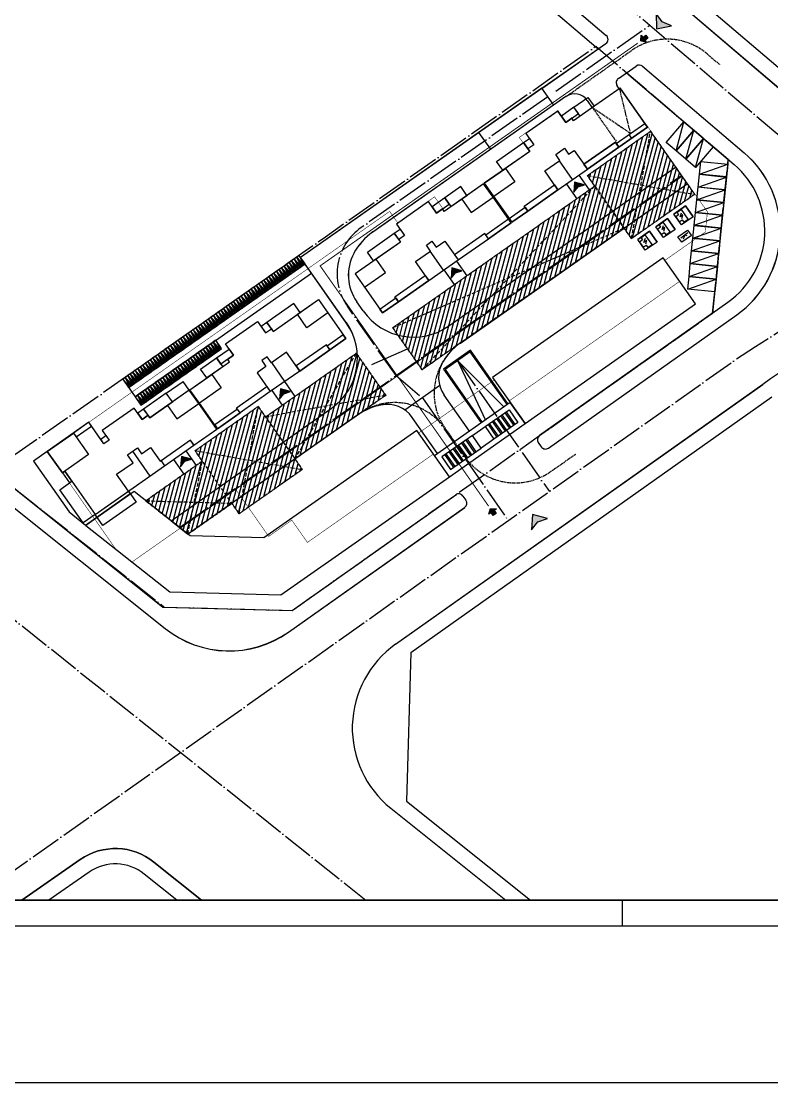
# Model space of a CAD drawing. Extents: x 36524853 to 36525459, y 2743936 to 2747542.
# Drawn here: x 36524928.3 to 36525074.6, y 2746107 to 2746313.8 of the extents above; entities that cross this region are included whole.
import ezdxf

# ---------------------------------------------------------------- set-up
doc = ezdxf.new("R2010")
doc.units = 0
doc.header["$LTSCALE"] = 1000
doc.header["$MEASUREMENT"] = 0
for name, pattern in [('CENTER2', [1.125, 0.75, -0.125, 0.125, -0.125]), ('DASH', [0.35, 0.25, -0.1]), ('DASHDOT', [25.4, 12.7, -6.35, 0, -6.35]), ('DOTE', [2.42, 2, -0.2, 0.02, -0.2])]:
    doc.linetypes.add(name, pattern=pattern)
for name, color, linetype in [('0-扑救场地', 6, 'DASH'), ('0-用地红线', 1, 'DOTE'), ('0-规划地下室', 2, 'Continuous'), ('0-规划建筑', 34, 'Continuous'), ('0-规划扑救场地', 230, 'DASH'), ('0-规划车位', 8, 'Continuous'), ('0-规划道路', 4, 'Continuous'), ('0-规划道路中线', 211, 'DASHDOT'), ('_0', 7, 'Continuous'), ('A0-11 图框-粗线', 16, 'Continuous'), ('A0-13 图框-细线', 7, 'Continuous'), ('下凹式绿地', 3, 'Continuous'), ('道路', 251, 'Continuous'), ('非机动车', 149, 'Continuous')]:
    doc.layers.add(name, color=color, linetype=linetype)
doc.layers.add('yichutu', color=7, linetype='Continuous', true_color=0xffffff, plot=False)
pattern_1 = [(75, (0, 0), (-0.766703624617, 0.20543761705), [])]

# ---------------------------------------------------------------- blocks, each defined once
blk = doc.blocks.new('A$C6202001D')
at = {"layer": 'A0-11 图框-粗线', "const_width": 70}
blk.add_lwpolyline([(58400, 41000), (2500, 41000), (2500, 1000), (58400, 1000)], close=True, dxfattribs=at)
at = {"layer": 'A0-13 图框-细线'}
blk.add_line((30450, 1000), (30450, 0), dxfattribs=at)
blk.add_lwpolyline([(59400, 42000), (0, 42000), (0, 0), (59400, 0)], close=True, dxfattribs=at)
blk = doc.blocks.new('fdsafadf')
at = {"layer": '_0'}
h = blk.add_hatch(color=1, dxfattribs=at)
h.dxf.hatch_style = 1
h.paths.add_polyline_path([(0, -0.236), (-0.263, 0.655), (0.813, -0.236), (-0.263, -1.128)])
at = {"layer": '_0', "color": 1}
blk.add_lwpolyline([(0, -0.236), (-0.263, 0.655), (0.813, -0.236), (-0.263, -1.128)], close=True, dxfattribs=at)
blk = doc.blocks.new('33')
at = {"layer": 'Defpoints'}
blk.add_lwpolyline([(36502158.81, 2731666), (36502400.93, 2731666), (36502400.93, 2731494.8), (36502158.81, 2731494.8)], close=True, dxfattribs=at)
blk = doc.blocks.new('yct-420-297-420-297-1-3000.0')
at = {"layer": 'yichutu', "color": 7, "linetype": 'Continuous', "true_color": 0xffffff}
blk.add_lwpolyline([(0, 0), (0, 297), (420, 297), (420, 0)], close=True, dxfattribs=at)
blk = doc.blocks.new('A$C693438E4')
at = {"layer": '非机动车', "color": 8}
for p, q in [((-300, 2000), (0, 0)), ((0, 0), (300, 2000))]:
    blk.add_line(p, q, dxfattribs=at)
at = {"layer": '非机动车', "color": 8, "extrusion": (8.2721e-18, -0.000574638, 1), "elevation": 0}
blk.add_lwpolyline([(300, 0), (300, 2000), (-300, 2000), (-300, 0)], close=True, dxfattribs=at)
blk = doc.blocks.new('A$C140B4F17')
at = {"layer": '0-规划车位'}
blk.add_line((-1300, 2650), (1200, -2650), dxfattribs=at)
blk.add_lwpolyline([(-1300, 2650), (1200, 2650), (1200, -2650), (-1300, -2650)], close=True, dxfattribs=at)
blk = doc.blocks.new('分析图底图')
at = {"color": 251, "linetype": 'Continuous', "flags": 128}
for points in [[(35.47, -51.09), (33.98, -48.96), (31.69, -50.57)], [(31.95, -53.56), (30.46, -51.43), (28.17, -53.04)], [(33.16, -49.71), (32.34, -50.29), (32.63, -50.7), (32.06, -51.1), (32.75, -52.08), (33.32, -51.68), (33.66, -52.17), (34.48, -51.6), (33.16, -49.71)], [(33.26, -51.45), (33.47, -50.76), (32.91, -51.15), (33.19, -50.32)], [(29.64, -52.18), (28.82, -52.75), (29.11, -53.16), (28.54, -53.57), (29.23, -54.55), (29.8, -54.15), (30.14, -54.64), (30.96, -54.06), (29.64, -52.18)], [(29.74, -53.92), (29.95, -53.23), (29.39, -53.62), (29.67, -52.79)], [(32.49, -55.02), (34.37, -53.7), (35.11, -54.76), (33.23, -56.08), (32.49, -55.02)], [(28.43, -56.03), (26.94, -53.9), (24.65, -55.51)], [(26.12, -54.65), (25.3, -55.22), (25.59, -55.63), (25.02, -56.03), (25.71, -57.02), (26.28, -56.62), (26.62, -57.11), (27.44, -56.53), (26.12, -54.65)], [(26.22, -56.39), (26.43, -55.7), (25.87, -56.09), (26.15, -55.26)], [(34.45, -54.27), (33.05, -55.25)], [(34.32, -54.83), (33.83, -54.7), (33.5, -55.5)]]:
    blk.add_lwpolyline(points, dxfattribs=at)
for points in [[(35.47, -51.09), (33.18, -52.7), (31.69, -50.57), (33.98, -48.96)], [(31.95, -53.56), (29.66, -55.17), (28.17, -53.04), (30.46, -51.43)], [(28.43, -56.03), (26.14, -57.63), (24.65, -55.51), (26.94, -53.9)]]:
    blk.add_lwpolyline(points, close=True, dxfattribs=at)
at = {"layer": '0-扑救场地', "color": 251, "linetype": 'DASH', "ltscale": 0.003}
for p, q in [((23.46, -55.36), (27.13, -34.46)), ((14.85, -43.08), (35.74, -46.75)), ((-17.32, -80.9), (16.29, -45.12)), ((-23.06, -72.71), (22.03, -53.31)), ((-42.13, -98.3), (-30.19, -77.71)), ((-24.45, -85.9), (-47.87, -90.11)), ((-52.98, -108.96), (-49.31, -88.06)), ((-61.59, -96.67), (-40.7, -100.34)), ((-63, -112.93), (-60.16, -98.72)), ((-71.17, -106.45), (-54.41, -106.91))]:
    blk.add_line(p, q, dxfattribs=at)
for points in [[(27.13, -34.46), (35.74, -46.75), (23.46, -55.36), (14.85, -43.08)], [(-49.31, -88.06), (-40.7, -100.34), (-52.98, -108.96), (-61.59, -96.67)]]:
    blk.add_lwpolyline(points, close=True, dxfattribs=at)
for points in [[(-17.32, -80.9), (-23.06, -72.71), (16.29, -45.12), (22.03, -53.31), (-17.32, -80.9)], [(-47.87, -90.11), (-30.19, -77.71), (-24.45, -85.9), (-42.13, -98.3)], [(-60.16, -98.72), (-71.17, -106.45), (-63, -112.93), (-54.41, -106.91)]]:
    blk.add_lwpolyline(points, dxfattribs=at)
at = {"layer": '0-用地红线', "color": 251, "ltscale": 0.003, "flags": 128}
blk.add_lwpolyline([(39.26, -69.86), (42.29, -39.94), (16.47, -17.96), (-36.19, -55.05), (-97.63, -98.13), (-100.18, -101.32), (-67.6, -127.14), (-42.67, -127.82), (39.26, -69.86)], close=True, dxfattribs=at)
at = {"layer": '0-规划地下室', "color": 251, "linetype": 'DASH', "ltscale": 0.003, "const_width": 0.1}
blk.add_lwpolyline([(-12.97, -50.01), (-14.92, -47.22), (-22.13, -52.27), (-23.68, -50.06), (-90.38, -96.83), (-77.07, -115.81), (-73.87, -118.35), (-53.68, -104.19), (-47.25, -113.37), (-42.75, -110.21), (-39.7, -114.55), (-15.14, -97.32), (-18.01, -93.23), (-3.27, -82.9), (-0.4, -86.99), (32.84, -63.68), (29.97, -59.59), (37.84, -54.07), (38.24, -50.14), (21.3, -25.97), (12.21, -32.35), (11.81, -31.77), (10.67, -32.58), (9.11, -30.37), (1.58, -35.65), (3.53, -38.43)], close=True, dxfattribs=at)
at = {"layer": '0-规划建筑', "color": 251}
for p, q in [((22.93, -35.09), (23.45, -35.83)), ((-67.2, -85.46), (-63.93, -83.17)), ((-62.72, -84.89), (-63.93, -83.17)), ((-3.45, -90.83), (-1.72, -93.29)), ((-2.87, -90.43), (-1.15, -92.89)), ((-2.63, -90.26), (-0.9, -92.72)), ((-2.05, -89.86), (-0.33, -92.32)), ((-1.81, -89.69), (-0.09, -92.14)), ((-1.24, -89.28), (0.49, -91.74)), ((-0.99, -89.11), (0.73, -91.57)), ((-4.51, -91.58), (-2.79, -94.04)), ((-4.26, -91.41), (-2.54, -93.87)), ((-3.69, -91.01), (-1.97, -93.46)), ((-9.42, -95.03), (-7.7, -97.48)), ((-8.85, -94.62), (-7.13, -97.08)), ((-8.6, -94.45), (-6.88, -96.91)), ((-73.79, -96.8), (-70.4, -101.63)), ((-12.12, -96.92), (-10.4, -99.38)), ((-11.88, -96.75), (-10.16, -99.2)), ((-11.31, -96.35), (-9.58, -98.8)), ((-11.06, -96.17), (-9.34, -98.63)), ((-10.49, -95.77), (-8.77, -98.23)), ((-10.24, -95.6), (-8.52, -98.06)), ((-9.67, -95.2), (-7.95, -97.65)), ((-12.94, -97.49), (-11.22, -99.95)), ((-12.7, -97.32), (-10.98, -99.78))]:
    blk.add_line(p, q, dxfattribs=at)
for points in [[(14.85, -41.86), (14.85, -41.86), (20.99, -37.55), (20.99, -37.55), (26.56, -33.65), (23.06, -28.65), (23.06, -28.65), (21.22, -26.03), (15.65, -29.93), (15.65, -29.93), (12.13, -32.4), (11.79, -31.91), (11.62, -32.03), (11.62, -32.03), (10.64, -32.72), (9.09, -30.51), (2.87, -34.87), (4.42, -37.08), (3.27, -37.88), (3.62, -38.37), (-1.13, -41.7), (-1.13, -41.7), (-5.23, -44.57), (0.11, -52.19), (3.22, -50.01), (3.22, -50.01), (9.12, -45.87), (9.12, -45.87)], [(13.44, -31.48), (12.24, -29.77), (14.94, -27.87), (16.14, -29.59), (15.65, -29.93), (15.65, -29.93)], [(10.64, -32.72), (13.1, -30.99), (12.24, -29.77), (9.78, -31.49)], [(20.47, -36.81), (26.04, -32.91), (26.56, -33.65), (20.99, -37.55)], [(-2.83, -40.33), (2.41, -36.65), (3.62, -38.37), (-1.62, -42.05)], [(2.41, -36.65), (3.56, -35.85), (4.42, -37.08), (3.27, -37.88)], [(20.99, -37.55), (14.85, -41.86), (14.16, -40.87), (20.3, -36.57)], [(14.85, -41.86), (20.99, -37.55), (20.3, -36.57), (14.16, -40.87)], [(-5.23, -44.57), (-1.13, -41.7), (0.7, -44.32), (-3.39, -47.19)], [(-10.34, -59.51), (-10.34, -59.51), (-4.44, -55.38), (-4.44, -55.38), (-0.02, -52.28), (-3.52, -47.29), (-3.52, -47.29), (-5.36, -44.67), (-13.05, -50.06), (-13.4, -49.57), (-13.56, -49.69), (-13.56, -49.69), (-14.55, -50.38), (-16.1, -48.16), (-22.32, -52.53), (-20.77, -54.74), (-21.91, -55.54), (-21.57, -56.03), (-30.41, -62.23), (-28.58, -64.85), (-28.58, -64.85), (-25.07, -69.85), (-21.96, -67.67), (-21.96, -67.67), (-16.07, -63.53), (-16.07, -63.53)], [(-11.74, -49.14), (-8.63, -46.96), (-9.84, -45.24), (-12.95, -47.42)], [(-7.78, -50.27), (-3.52, -47.29), (-5.36, -44.67), (-9.62, -47.65)], [(2.53, -49.02), (8.43, -44.89), (9.12, -45.87), (3.22, -50.01)], [(-14.55, -50.38), (-12.09, -48.65), (-12.95, -47.42), (-15.41, -49.15)], [(-0.4, -51.45), (2.71, -49.27), (3.22, -50.01), (0.11, -52.19)], [(-4.96, -54.64), (-0.54, -51.54), (-0.02, -52.28), (-4.44, -55.38)], [(-20.77, -54.74), (-21.91, -55.54), (-22.78, -54.31), (-21.63, -53.51)], [(-21.57, -56.03), (-26.81, -59.71), (-28.02, -57.99), (-22.78, -54.31)], [(-10.34, -59.51), (-4.44, -55.38), (-5.13, -54.4), (-11.02, -58.53)], [(-10.34, -59.51), (-4.44, -55.38), (-5.13, -54.4), (-11.02, -58.53)], [(-26.32, -59.36), (-30.41, -62.23), (-28.58, -64.85), (-24.48, -61.98)], [(29.63, -59.1), (-3.62, -82.41), (2.7, -91.41), (35.94, -68.1)], [(-22.65, -66.68), (-16.76, -62.55), (-16.07, -63.53), (-21.96, -67.67)], [(-22.65, -66.68), (-16.76, -62.55), (-16.07, -63.53), (-21.96, -67.67)], [(-46.94, -85.18), (-46.94, -85.18), (-52.83, -89.31), (-52.83, -89.31), (-57.25, -92.41), (-60.75, -87.42), (-60.75, -87.42), (-62.59, -84.8), (-54.89, -79.4), (-55.24, -78.91), (-55.08, -78.79), (-55.08, -78.79), (-54.09, -78.1), (-55.64, -75.89), (-49.42, -71.53), (-47.87, -73.74), (-46.72, -72.94), (-46.38, -73.43), (-37.54, -67.23), (-35.7, -69.85), (-35.7, -69.85), (-32.2, -74.84), (-35.31, -77.02), (-35.31, -77.02), (-41.2, -81.16), (-41.2, -81.16)], [(-46.38, -73.43), (-41.14, -69.75), (-42.34, -68.03), (-47.58, -71.71)], [(-41.63, -70.1), (-37.54, -67.23), (-35.7, -69.85), (-39.79, -72.72)], [(-25.59, -69.11), (-22.48, -66.93), (-21.96, -67.67), (-25.07, -69.85)], [(-47.87, -73.74), (-46.72, -72.94), (-47.58, -71.71), (-48.73, -72.51)], [(-32.71, -74.11), (-35.83, -76.29), (-35.31, -77.02), (-32.2, -74.84)], [(-36, -76.04), (-41.89, -80.18), (-41.2, -81.16), (-35.31, -77.02)], [(-36, -76.04), (-41.89, -80.18), (-41.2, -81.16), (-35.31, -77.02)], [(-54.09, -78.1), (-56.55, -79.83), (-57.41, -78.6), (-54.95, -76.88)], [(-56.2, -80.32), (-59.32, -82.5), (-60.52, -80.78), (-57.41, -78.6)], [(-56.5, -84.43), (-60.75, -87.42), (-62.59, -84.8), (-58.33, -81.81)], [(-46.94, -85.18), (-52.83, -89.31), (-53.52, -88.33), (-47.62, -84.19)], [(-46.94, -85.18), (-52.83, -89.31), (-53.52, -88.33), (-47.62, -84.19)], [(-67.54, -99.62), (-67.54, -99.62), (-61.8, -95.6), (-61.8, -95.6), (-57.38, -92.5), (-60.88, -87.51), (-60.88, -87.51), (-62.72, -84.89), (-70.42, -90.28), (-70.76, -89.79), (-71.91, -90.6), (-73.46, -88.39), (-79.68, -92.75), (-78.36, -94.63), (-79.34, -95.32), (-82.27, -91.15), (-90.38, -96.83), (-87.45, -101), (-86.96, -100.66), (-81.05, -109.09)], [(-70.42, -90.28), (-66, -87.18), (-67.2, -85.46), (-71.62, -88.56)], [(-65.14, -90.49), (-60.88, -87.51), (-62.72, -84.89), (-66.98, -87.87)], [(-71.91, -90.6), (-70.76, -89.79), (-71.62, -88.56), (-72.77, -89.37)], [(-53.35, -88.57), (-57.77, -91.67), (-57.25, -92.41), (-52.83, -89.31)], [(-84.78, -94.01), (-81.76, -91.88), (-82.27, -91.15), (-85.3, -93.27)], [(-73.46, -104.63), (-82.86, -111.22), (-66.52, -124.17), (-44.87, -124.76), (-12.04, -101.75), (-18.35, -92.74), (-48.2, -113.67), (-62.56, -113.28)], [(-7.54, -93.71), (-5.08, -91.98), (-3.36, -94.44), (-5.82, -96.16)], [(-82.37, -97.45), (-87.45, -101), (-90.38, -96.83), (-85.3, -93.27)], [(-78.36, -94.63), (-79.34, -95.32), (-79.98, -94.42), (-78.99, -93.73)], [(-67.54, -99.62), (-61.8, -95.6), (-62.49, -94.62), (-68.22, -98.64)], [(-86.96, -100.66), (-87.45, -101), (-86.07, -102.97), (-85.58, -102.63)], [(-87.96, -104.29), (-85.58, -102.63), (-81.05, -109.09), (-83.42, -110.76)], [(-81.05, -109.09), (-74.58, -104.56), (-73.08, -106.69), (-79.55, -111.22)]]:
    blk.add_lwpolyline(points, close=True, dxfattribs=at)
for points in [[(9.12, -45.87), (6.54, -42.19), (9.48, -40.12), (8.68, -38.98), (10.4, -37.77), (11.2, -38.92), (12.27, -38.17), (14.85, -41.86)], [(11.98, -43.86), (9.4, -40.18)], [(-16.07, -63.53), (-18.65, -59.85), (-15.7, -57.78), (-16.51, -56.64), (-15.44, -55.89), (-14.64, -57.04), (-12.92, -55.83), (-10.34, -59.51)], [(-13.2, -61.52), (-15.78, -57.84)], [(-41.2, -81.16), (-43.79, -77.47), (-46.73, -79.54), (-47.54, -78.39), (-48.6, -79.14), (-47.8, -80.29), (-49.52, -81.49), (-46.94, -85.18)], [(-44.07, -83.17), (-46.65, -79.48)], [(-12.04, -101.75), (2.7, -91.41), (-0.17, -87.32), (-14.91, -97.65)], [(-5.08, -91.98), (-0.42, -88.71), (1.31, -91.17), (-3.36, -94.44)], [(-62.32, -94.87), (-61.8, -95.6), (-57.38, -92.5), (-57.9, -91.77)], [(-7.54, -93.71), (-13.52, -97.9), (-11.79, -100.35), (-5.82, -96.16)], [(-90.38, -96.83), (-93.08, -98.72), (-86.14, -108.62), (-82.94, -111.16), (-74.23, -105.05), (-74.58, -104.56)], [(-74.58, -104.56), (-76.87, -101.28), (-73.68, -99.04), (-74.77, -97.49), (-72.81, -96.11), (-72, -97.26), (-70.28, -96.05), (-68.39, -98.75), (-68.22, -98.64), (-67.54, -99.62)], [(-67.54, -99.62), (-61.8, -95.6)]]:
    blk.add_lwpolyline(points, dxfattribs=at)
at = {"layer": '0-规划道路', "color": 251}
for p, q in [((-23.15, 15.77), (16.97, -18.38)), ((-18.52, 15.77), (18.52, -15.77)), ((3.08, 15.77), (53.93, -27.51)), ((7.7, 15.77), (55.87, -25.23)), ((5.99, -26.08), (18.45, -17.35)), ((20.9, -24.18), (24.38, -21.74)), ((25.61, -21.79), (45.39, -38.63)), ((5.99, -26.08), (-41.02, -59.04)), ((8.29, -29.36), (5.99, -26.08)), ((21.11, -26.23), (20.65, -25.57)), ((10.66, -27.69), (-26.97, -54.08)), ((15.87, -29.9), (14.84, -28.43)), ((-3.99, -37.97), (-6.29, -34.7)), ((-12.13, -72.37), (32.01, -41.42)), ((13.21, -43), (15.22, -45.87)), ((32.01, -41.42), (34.31, -44.7)), ((-9.9, -75.7), (34.31, -44.7)), ((10.76, -44.73), (12.77, -47.59)), ((-32.12, -71.73), (-41.02, -59.04)), ((-10.66, -59.74), (-8.65, -62.61)), ((-74.54, -84.38, 0), (-40.15, -60.27)), ((-13.12, -61.47), (-11.11, -64.33)), ((-73.28, -86.18, 0), (-38.89, -62.07)), ((-28.84, -69.44), (-30.09, -67.65)), ((7.26, -96.17), (43.98, -70.19)), ((-32.12, -71.73), (-32.12, -71.73)), ((-10.43, -79.13), (-5.02, -90.72)), ((-1.38, -88.17), (-10.43, -79.13)), ((-75.69, -82.75, 0), (-73.28, -86.18, 0)), ((-44.15, -83.22), (-42.14, -86.09)), ((-22.51, -134.39), (49.05, -83.75)), ((-13.92, -84.01), (-20.7, -88.77)), ((-46.61, -84.95), (-44.6, -87.81)), ((-19.56, -135.97), (50.78, -86.2)), ((-8.11, -92.89), (-13.05, -85.85)), ((-118.13, -87.02), (-67.84, -127.14)), ((-66.27, -110.33), (-35.05, -88.45)), ((-118.13, -90.86), (-67.41, -131.32)), ((-29.88, -89.71), (-63, -112.93)), ((-14.34, -97.25), (-19.27, -90.21)), ((5.29, -95.11), (5.87, -95.93)), ((-63.36, -96.69), (-61.35, -99.56)), ((-65.82, -98.42), (-63.81, -101.28)), ((-42.67, -127.82), (-10.79, -105.27)), ((-9.4, -105.51), (-8.82, -106.33)), ((-43.39, -132.01), (-9.06, -107.72)), ((-66.27, -110.33), (-63, -112.93)), ((-67.84, -127.14), (-42.67, -127.82)), ((-19.56, -135.97), (-20.41, -164.93)), ((-20.41, -164.93), (3.74, -184.23)), ((-23.45, -166.34), (-1.06, -184.23))]:
    blk.add_line(p, q, dxfattribs=at)
at = {"layer": '0-规划道路', "color": 251, "linetype": 'DASH', "ltscale": 0.001}
for p, q in [((23.26, -34.86), (21.18, -26.32)), ((15.82, -29.82), (23.26, -34.86)), ((15.87, -29.9), (20.47, -36.45))]:
    blk.add_line(p, q, dxfattribs=at)
at = {"layer": '0-规划道路', "color": 251}
for points in [[(22.48, -23.07), (42.29, -39.94), (39.26, -69.86), (5.53, -93.72)], [(-0.58, -87.6), (-7.93, -77.12), (-13.17, -80.8), (-5.82, -91.28)], [(-0.74, -87.72), (-7.98, -77.4), (-12.89, -80.85), (-5.66, -91.16)]]:
    blk.add_lwpolyline(points, dxfattribs=at)
for points in [[(-60.32, -184.23), (-69.6, -176.81, 0.331943), (-83.95, -176.33), (-95.32, -184.23)], [(-65.12, -184.23), (-71.48, -179.15, 0.331943), (-82.24, -178.79), (-90.06, -184.23)]]:
    blk.add_lwpolyline(points, format="xyb", dxfattribs=at)
for centre, radius, start, end in [((17.88, -16.53), 1, 305.0367, 49.5974), ((24.96, -22.56), 1, 49.5974, 125.0367), ((21.47, -25), 1, 125.0367, 215.0367), ((12.38, -30.15), 3, 35.0367, 125.0367), ((32.43, -53.86), 20, 305.2834, 49.5974), ((276.05, -404.56), 393, 116.6519, 125.2834), ((-20.08, -63.9), 12, 125.0369, 151.7804), ((-22.72, -62.49), 9, 151.7804, 215.0368), ((-19.02, -62.55), 12, 215.0367, 305.0367), ((-41.94, -78.62), 12, 305.0367, 35.0367), ((-3.02, -85.53), 12, 125.0367, 148.6149), ((-8.14, -82.4), 6, 148.6149, 215.0367), ((-22.99, -99.53), 12, 101.4586, 125.0367), ((-24.19, -93.65), 6, 35.0367, 101.4586), ((6.11, -94.53), 1, 125.2834, 215.0367), ((6.68, -95.35), 1, 215.0367, 305.2834), ((-10.22, -106.09), 1, 35.0367, 125.2834), ((-9.64, -106.91), 1, 305.2834, 35.0367), ((-54.94, -115.68), 20, 231.4176, 305.2834), ((-10.96, -150.71), 20, 125.2834, 231.3598)]:
    blk.add_arc(centre, radius, start, end, dxfattribs=at)
at = {"layer": '0-规划道路中线', "color": 251, "linetype": 'DOTE', "ltscale": 0.003}
for p, q in [((-7.72, 15.77), (77.44, -56.72)), ((8.68, -26.64), (27, -13.79)), ((7.14, -27.72), (-29.22, -53.22)), ((-64.63, -111.63), (33.16, -43.06)), ((-22.44, -82.05), (-31.92, -68.54)), ((-105.07, -184.23), (45, -78.04)), ((-10.43, -79.13), (7.44, -104.62)), ((-22.44, -82.05), (-17.31, -86.39)), ((-17.31, -86.39), (-0.56, -110.28)), ((-118.13, -112.61), (-28.35, -184.23))]:
    blk.add_line(p, q, dxfattribs=at)
for centre, radius, start, end in [((-653.17, 1019.47), 1300.76, 302.46209, 304.65135), ((-22.91, -62.22), 11, 125.0367, 215.0367)]:
    blk.add_arc(centre, radius, start, end, dxfattribs=at)
at = {"layer": '0-规划车位', "color": 251, "xscale": 0.001, "yscale": 0.001, "zscale": 0.001}
for p, rotation in [((32.86, -35.39), 139.5974334411746), ((34.77, -37.01), 139.5974334411746), ((36.67, -38.63), 139.5974334411746), ((39.44, -41.8), 84.20196817236938), ((39.19, -44.29), 84.20196817236938), ((38.94, -46.77), 84.20196817236938), ((38.68, -49.26), 84.20196817236938), ((38.43, -51.75), 84.20196817236938), ((38.18, -54.24), 84.20196817236938), ((37.93, -56.72), 84.20196817236938), ((37.67, -59.21), 84.20196817236938), ((37.42, -61.7), 84.20196817236938), ((37.17, -64.19), 84.20196817236938)]:
    blk.add_blockref('A$C140B4F17', p, dxfattribs=dict(at, rotation=rotation))
at = {"layer": '非机动车', "color": 251, "xscale": 0.001, "yscale": 0.001, "zscale": 0.001, "rotation": 35.03673594298425}
for p in [(-41.87, -61.48), (-41.38, -61.13), (-40.89, -60.79), (-40.4, -60.44), (-44.82, -63.54), (-44.33, -63.2), (-43.84, -62.85), (-43.35, -62.51), (-42.86, -62.17), (-42.37, -61.82), (-47.77, -65.61), (-47.28, -65.27), (-46.79, -64.92), (-46.3, -64.58), (-45.8, -64.23), (-45.31, -63.89), (-50.72, -67.68), (-50.23, -67.33), (-49.73, -66.99), (-49.24, -66.64), (-48.75, -66.3), (-48.26, -65.95), (-53.66, -69.74, 0), (-53.17, -69.4, 0), (-52.68, -69.05, 0), (-52.19, -68.71), (-51.7, -68.37), (-51.21, -68.02), (-56.61, -71.81, 0), (-56.12, -71.47, 0), (-55.63, -71.12, 0), (-55.14, -70.78, 0), (-54.65, -70.43, 0), (-54.16, -70.09, 0), (-59.56, -73.88, 0), (-59.07, -73.53, 0), (-58.58, -73.19, 0), (-58.09, -72.84, 0), (-57.59, -72.5, 0), (-57.1, -72.15, 0), (-62.51, -75.94, 0), (-62.02, -75.6, 0), (-61.53, -75.26, 0), (-61.03, -74.91, 0), (-60.54, -74.57, 0), (-60.05, -74.22, 0), (-65.46, -78.01, 0), (-64.96, -77.67, 0), (-64.47, -77.32, 0), (-63.98, -76.98, 0), (-63.49, -76.63, 0), (-63, -76.29, 0), (-58.13, -78, 0), (-57.64, -77.66, 0), (-57.15, -77.32, 0), (-56.66, -76.97, 0), (-68.4, -80.08, 0), (-67.91, -79.73, 0), (-67.42, -79.39, 0), (-66.93, -79.04, 0), (-66.44, -78.7, 0), (-65.95, -78.36, 0), (-61.08, -80.07, 0), (-60.59, -79.73, 0), (-60.1, -79.38, 0), (-59.61, -79.04, 0), (-59.11, -78.69, 0), (-58.62, -78.35, 0), (-71.35, -82.14, 0), (-70.86, -81.8, 0), (-70.37, -81.46, 0), (-69.88, -81.11, 0), (-69.39, -80.77, 0), (-68.89, -80.42, 0), (-64.03, -82.14, 0), (-63.54, -81.79, 0), (-63.04, -81.45, 0), (-62.55, -81.11, 0), (-62.06, -80.76, 0), (-61.57, -80.42, 0), (-74.3, -84.21, 0), (-73.81, -83.87, 0), (-73.32, -83.52, 0), (-72.82, -83.18, 0), (-72.33, -82.83, 0), (-71.84, -82.49, 0), (-66.97, -84.21, 0), (-66.48, -83.86, 0), (-65.99, -83.52, 0), (-65.5, -83.17, 0), (-65.01, -82.83, 0), (-64.52, -82.48, 0), (-69.92, -86.27, 0), (-69.43, -85.93, 0), (-68.94, -85.58, 0), (-68.45, -85.24, 0), (-67.96, -84.89, 0), (-67.47, -84.55, 0), (-71.89, -87.65, 0), (-71.4, -87.31, 0), (-70.9, -86.96, 0), (-70.41, -86.62, 0)]:
    blk.add_blockref('A$C693438E4', p, dxfattribs=at)
blk = doc.blocks.new('sdadds')
at = {"layer": '下凹式绿地'}
h = blk.add_hatch(color=0, dxfattribs=at)
h.dxf.hatch_style = 1
h.paths.add_polyline_path([(566622.43, 2709964.63), (566621.61, 2709963.59), (566622.43, 2709962.55), (566622.43, 2709963.18), (566623.26, 2709963.18), (566623.26, 2709964.01), (566622.43, 2709964.01)])
at = {"color": 0}
blk.add_lwpolyline([(566622.43, 2709964.63), (566621.61, 2709963.59), (566622.43, 2709962.55), (566622.43, 2709963.18), (566623.26, 2709963.18), (566623.26, 2709964.01), (566622.43, 2709964.01), (566622.43, 2709964.63)], close=True, dxfattribs=at)

msp = doc.modelspace()

# ---------------------------------------------------------------- hatches: boundary and pattern name
at = {"layer": '0-规划扑救场地', "linetype": 'DASH', "ltscale": 0.005}
h = msp.add_hatch(dxfattribs=at)
h.set_pattern_fill('ANSI31', color=40, scale=0.5, angle=30)
h.set_pattern_definition(pattern_1)
h.paths.add_polyline_path([(36525040.07, 2746281.73), (36525038.64, 2746283.78), (36525050.92, 2746292.39), (36525059.53, 2746280.11), (36525047.25, 2746271.5), (36525045.82, 2746273.55), (36525006.46, 2746245.95), (36525000.72, 2746254.14)])
h = msp.add_hatch(dxfattribs=at)
h.set_pattern_fill('ANSI31', color=40, scale=0.5, angle=30)
h.set_pattern_definition(pattern_1)
h.paths.add_polyline_path([(36524969.37, 2746219.95), (36524960.79, 2746213.93), (36524952.61, 2746220.41), (36524963.63, 2746228.14), (36524962.2, 2746230.18), (36524974.48, 2746238.79), (36524975.91, 2746236.75), (36524993.6, 2746249.15), (36524999.34, 2746240.96), (36524981.66, 2746228.56), (36524983.09, 2746226.51), (36524970.81, 2746217.9)])

# ---------------------------------------------------------------- linework, layer by layer
msp.add_line((36524996.62, 2746246.99), (36525003.59, 2746250.05))
at = {"layer": '0-规划扑救场地', "color": 40, "linetype": 'DASH', "ltscale": 0.005, "const_width": 0.2, "flags": 128}
for points in [[(36525040.07, 2746281.73), (36525038.64, 2746283.78), (36525050.92, 2746292.39), (36525059.53, 2746280.11), (36525047.25, 2746271.5), (36525045.82, 2746273.55), (36525006.46, 2746245.95), (36525000.72, 2746254.14), (36525040.07, 2746281.73)], [(36524969.37, 2746219.95), (36524960.79, 2746213.93), (36524952.61, 2746220.41), (36524963.63, 2746228.14), (36524962.2, 2746230.18), (36524974.48, 2746238.79), (36524975.91, 2746236.75), (36524993.6, 2746249.15), (36524999.34, 2746240.96), (36524981.66, 2746228.56), (36524983.09, 2746226.51), (36524970.81, 2746217.9), (36524969.37, 2746219.95)]]:
    msp.add_lwpolyline(points, dxfattribs=at)
at = {"layer": '0-规划道路', "color": 4}
for p, q in [((36525005.26, 2746342.62), (36525042.31, 2746311.09)), ((36525026.86, 2746342.62), (36525077.71, 2746299.34)), ((36525031.49, 2746342.62), (36525079.66, 2746301.63)), ((36525029.78, 2746300.77), (36525042.24, 2746309.51)), ((36525044.69, 2746302.68), (36525048.17, 2746305.12)), ((36525049.39, 2746305.06), (36525069.18, 2746288.22)), ((36525046.27, 2746303.78), (36525067.23, 2746285.94)), ((36525029.78, 2746300.77), (36524982.77, 2746267.81)), ((36525034.45, 2746299.16), (36524998.17, 2746273.72)), ((36525011.66, 2746254.48), (36525055.8, 2746285.43)), ((36525013.88, 2746251.16), (36525058.1, 2746282.16)), ((36524991.67, 2746255.12), (36524982.77, 2746267.81)), ((36525029.32, 2746233.14), (36525066.03, 2746259.12)), ((36525031.05, 2746230.69), (36525067.77, 2746256.67)), ((36525001.27, 2746192.47), (36525072.83, 2746243.1)), ((36525009.87, 2746242.85), (36525003.08, 2746238.09)), ((36525004.23, 2746190.88), (36525074.57, 2746240.65)), ((36525015.67, 2746233.97), (36525010.74, 2746241.01)), ((36524905.66, 2746239.83), (36524955.94, 2746199.72)), ((36524957.52, 2746216.52), (36524988.73, 2746238.41)), ((36524905.66, 2746236), (36524956.37, 2746195.54)), ((36524994.23, 2746237.38), (36524960.79, 2746213.93)), ((36525009.45, 2746229.61), (36525004.51, 2746236.65)), ((36525012.73, 2746231.9), (36525010.95, 2746234.44)), ((36525029.08, 2746231.75), (36525029.65, 2746230.93)), ((36524981.12, 2746199.03), (36525012.99, 2746221.59)), ((36525014.39, 2746221.34), (36525014.96, 2746220.52)), ((36524980.4, 2746194.85), (36525014.72, 2746219.13)), ((36525004.23, 2746190.88), (36525003.38, 2746161.93)), ((36525003.38, 2746161.93), (36525027.53, 2746142.62)), ((36525000.34, 2746160.52), (36525022.73, 2746142.62))]:
    msp.add_line(p, q, dxfattribs=at)
at = {"layer": '0-规划道路', "color": 4, "linetype": 'DASH', "ltscale": 0.001}
for p, q in [((36525034.45, 2746299.16), (36525047.3, 2746308.18)), ((36525061.97, 2746307.49), (36525064.39, 2746305.43))]:
    msp.add_line(p, q, dxfattribs=at)
at = {"layer": '0-规划道路'}
msp.add_line((36524955.94, 2746199.72), (36524981.12, 2746199.03), dxfattribs=at)
at = {"layer": '0-规划道路', "color": 1, "linetype": 'CENTER2', "ltscale": 0.005, "const_width": 0.2}
for points in [[(36524997.58, 2746250.49), (36524986.57, 2746266.19), (36525048.46, 2746309.58)], [(36524959.32, 2746215.1), (36525057.15, 2746283.69)], [(36525019.39, 2746219.38), (36524997.58, 2746250.49)]]:
    msp.add_lwpolyline(points, dxfattribs=at)
at = {"layer": '0-规划道路', "color": 4, "linetype": 'DASH', "ltscale": 0.001}
msp.add_lwpolyline([(36525013.88, 2746251.16, 0.414214), (36525010.95, 2746234.44), (36525014.74, 2746229.02, 0.414214), (36525031.46, 2746226.09), (36525036.37, 2746229.53)], format="xyb", dxfattribs=at)
at = {"layer": '0-规划道路', "color": 4}
msp.add_lwpolyline([(36524928.47, 2746142.62), (36524939.84, 2746150.53, -0.331943), (36524954.18, 2746150.05), (36524963.47, 2746142.62)], format="xyb", dxfattribs=at)
for centre, radius, start, end in [((36525041.66, 2746310.33), 1, 305.0367, 49.5974), ((36525048.74, 2746304.3), 1, 49.5974, 125.0367), ((36525045.26, 2746301.86), 1, 125.0367, 215.0367), ((36525036.17, 2746296.71), 3, 35.0367, 125.0367), ((36525056.21, 2746272.99), 20, 305.2834, 49.5974), ((36525056.21, 2746272.99), 17, 305.2834, 49.5974), ((36525299.84, 2745922.3), 393, 116.6519, 125.2834), ((36525003.71, 2746262.95), 12, 125.0369, 151.7804), ((36524981.84, 2746248.23), 12, 305.0367, 35.0367), ((36525020.77, 2746241.33), 12, 125.0367, 148.6149), ((36525015.65, 2746244.46), 6, 148.6149, 215.0367), ((36525000.79, 2746227.32), 12, 101.4586, 125.0367), ((36524999.6, 2746233.2), 6, 35.0367, 101.4586), ((36525029.9, 2746232.32), 1, 125.2834, 215.0367), ((36525030.47, 2746231.5), 1, 215.0367, 305.2834), ((36525013.57, 2746220.77), 1, 35.0367, 125.2834), ((36525014.15, 2746219.95), 1, 305.2834, 35.0367), ((36524968.85, 2746211.17), 20, 231.4176, 305.2834), ((36525012.83, 2746176.14), 20, 125.2834, 231.3598)]:
    msp.add_arc(centre, radius, start, end, dxfattribs=at)
at = {"layer": '0-规划道路', "color": 4, "linetype": 'DASH', "ltscale": 0.001}
for centre, start in [((36525054.19, 2746298.35), 49.5974), ((36525001.12, 2746227.55), 35.0367)]:
    msp.add_arc(centre, 12, start, 125.0367, dxfattribs=at)
at = {"layer": '0-规划道路'}
for centre, radius, start, end in [((36525001.06, 2746264.37), 9, 151.7804, 215.0368), ((36525004.77, 2746264.31), 12, 215.0367, 305.0367)]:
    msp.add_arc(centre, radius, start, end, dxfattribs=at)

# ---------------------------------------------------------------- block references
at = {"xscale": 0.005, "yscale": 0.005, "zscale": 0.005}
msp.add_blockref('A$C6202001D', (36524893.16, 2746137.62), dxfattribs=at)
msp.add_blockref('分析图底图', (36525023.79, 2746326.86))
at = {"layer": '0-规划道路', "color": 1, "linetype": 'CENTER2', "ltscale": 0.005, "xscale": -0.8640000000000004, "yscale": 0.864, "zscale": 0.864}
for p, rotation in [((34779997.97, 4382360.33), 215.0367375837088), ((38161070.09, 4491270.03), 125.03673759301)]:
    msp.add_blockref('sdadds', p, dxfattribs=dict(at, rotation=rotation))
at = {"layer": '_0', "xscale": 1.583838383838384, "yscale": 1.583838383838384, "zscale": 1.583838383838384}
msp.add_blockref('33', (-21288666.55, -1580139.26), dxfattribs=at)
at = {"layer": 'yichutu', "linetype": 'Continuous', "xscale": 0.9129735061014543, "yscale": 0.9129735061014543, "zscale": 0.9129735061014543}
msp.add_blockref('yct-420-297-420-297-1-3000.0', (36524853.67, 2746107.05), dxfattribs=at)
at = {"layer": '道路', "color": 251}
for p, xscale, yscale, zscale, rotation in [((36525052.8, 2746314.05), -2.16, 2.16, 2.16, 51.25409316616827), ((36525037.09, 2746281.76), -1.44, 1.44, 1.44, 305.0367519569032), ((36525013.21, 2746265.02), -1.44, 1.44, 1.44, 305.0367519569032), ((36524979.79, 2746241.45), -1.44, 1.44, 1.44, 305.0367519569032), ((36524960.49, 2746228.31), -1.44, 1.44, 1.44, 305.0367519569032), ((36525029.4, 2746216.63), -2.16, 2.16, 2.16, 305.0367519569032)]:
    msp.add_blockref('fdsafadf', p, dxfattribs=dict(at, xscale=xscale, yscale=yscale, zscale=zscale, rotation=rotation))

doc.saveas('drawing.dxf')
